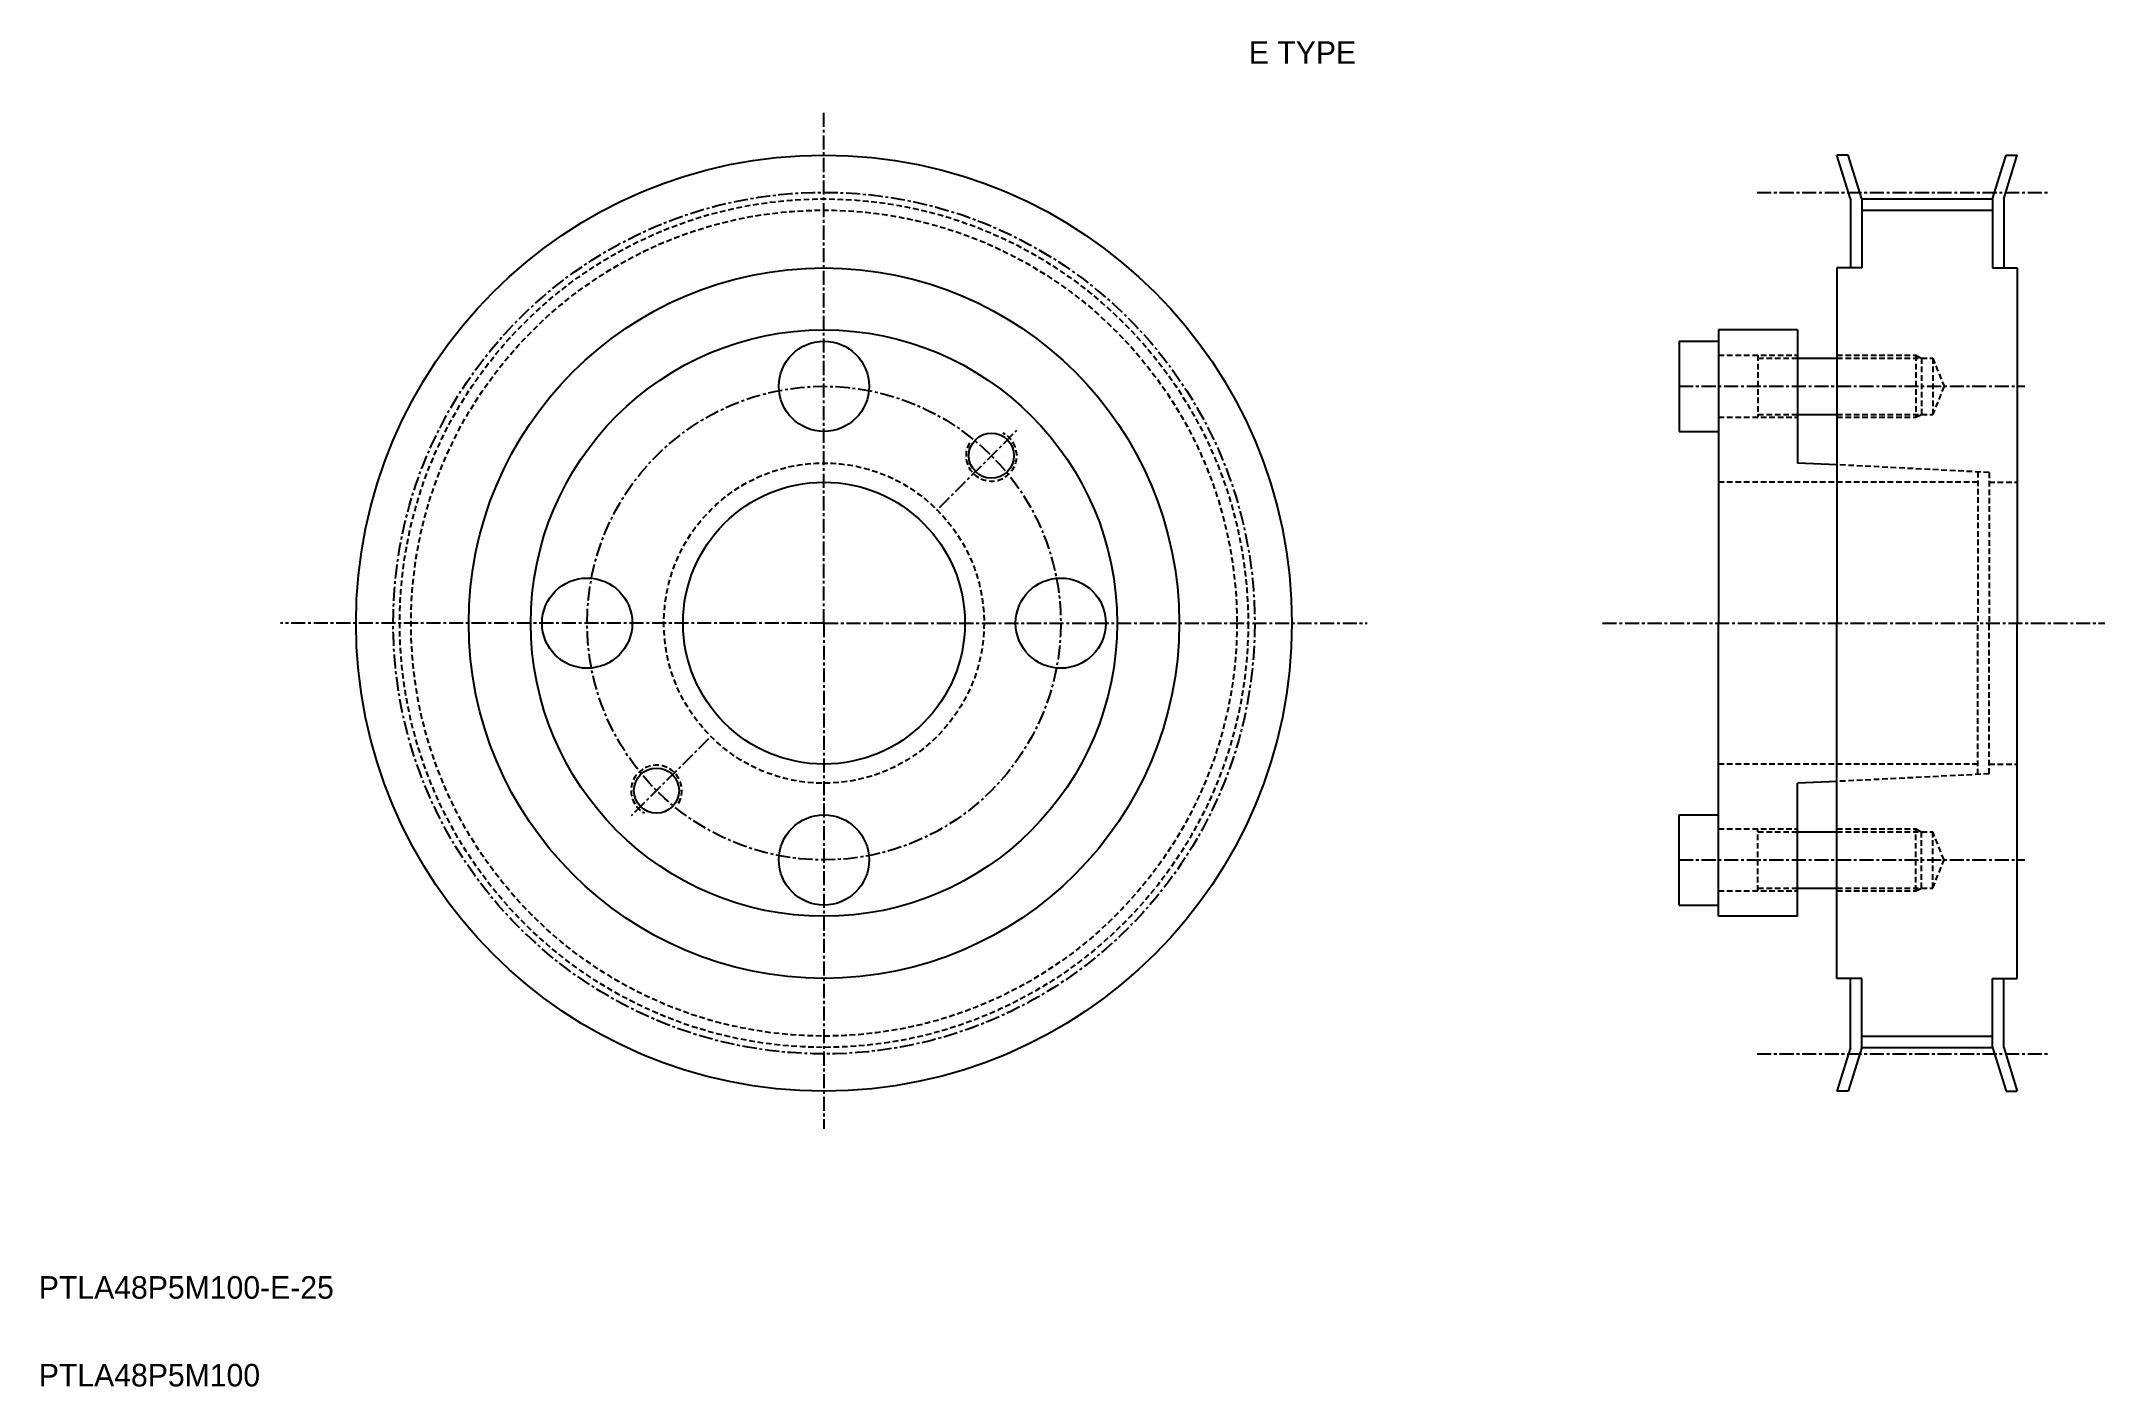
# Model space of a CAD drawing. Extents: x -229 to -46, y 884 to 1004.
import ezdxf

# ---------------------------------------------------------------- set-up
doc = ezdxf.new("R2010")
doc.units = 0
doc.linetypes.add('CENTER', pattern=[2, 1.25, -0.25, 0.25, -0.25])
doc.linetypes.add('DASHED', pattern=[0.75, 0.5, -0.25])
doc.layers.get('0').update_dxf_attribs({"linetype": 'CONTINUOUS'})
doc.layers.add('CENTER', color=1, linetype='CENTER')

msp = doc.modelspace()

# ---------------------------------------------------------------- linework, layer by layer
at = {"color": 7, "linetype": 'CONTINUOUS'}
for p, q in [((-68.9, 993.52), (-69.9, 993.52)), ((-68.7, 989.64), (-69.9, 993.52)), ((-67.7, 989.64), (-68.9, 993.52)), ((-56.1, 989.64), (-54.9, 993.52)), ((-55.1, 989.64), (-53.9, 993.52)), ((-54.9, 993.52), (-53.9, 993.52)), ((-68.7, 989.64), (-68.7, 983.52)), ((-67.7, 989.64), (-56.1, 989.64)), ((-67.7, 989.64), (-67.7, 983.52)), ((-67.7, 988.64), (-56.1, 988.64)), ((-56.1, 989.64), (-56.1, 983.52)), ((-55.1, 989.64), (-55.1, 983.52)), ((-69.9, 983.52), (-69.9, 952.02)), ((-67.7, 983.52), (-69.9, 983.52)), ((-56.1, 983.52), (-55.1, 983.52)), ((-55.6, 983.52), (-53.9, 983.52)), ((-53.9, 983.52), (-53.9, 952.02)), ((-80.4, 978.02), (-80.4, 952.02)), ((-73.4, 978.02), (-80.4, 978.02)), ((-73.4, 978.02), (-73.4, 966.22)), ((-83.9, 977.02), (-80.4, 977.02)), ((-83.9, 977.02), (-83.9, 969.02)), ((-80.4, 977.02), (-80.4, 969.02)), ((-73.4, 975.52), (-69.9, 975.52)), ((-73.4, 970.52), (-69.9, 970.52)), ((-83.9, 969.02), (-80.4, 969.02)), ((-69.88, 966.06), (-73.4, 966.22)), ((-80.4, 926.02), (-80.4, 952.02)), ((-69.9, 920.52), (-69.9, 952.02)), ((-53.9, 920.52), (-53.9, 952.02)), ((-69.88, 937.98), (-73.4, 937.82)), ((-73.4, 926.02), (-73.4, 937.82)), ((-83.9, 927.02), (-83.9, 935.02)), ((-83.9, 935.02), (-80.4, 935.02)), ((-80.4, 927.02), (-80.4, 935.02)), ((-73.4, 933.52), (-69.9, 933.52)), ((-73.4, 928.52), (-69.9, 928.52)), ((-83.9, 927.02), (-80.4, 927.02)), ((-73.4, 926.02), (-80.4, 926.02)), ((-67.7, 920.52), (-69.9, 920.52)), ((-68.7, 914.39), (-68.7, 920.52)), ((-67.7, 914.39), (-67.7, 920.52)), ((-56.1, 920.52), (-55.1, 920.52)), ((-56.1, 914.39), (-56.1, 920.52)), ((-55.6, 920.52), (-53.9, 920.52)), ((-55.1, 914.39), (-55.1, 920.52)), ((-67.7, 915.39), (-56.1, 915.39)), ((-68.7, 914.39), (-69.9, 910.52)), ((-67.7, 914.39), (-68.9, 910.52)), ((-67.7, 914.39), (-56.1, 914.39)), ((-56.1, 914.39), (-54.9, 910.52)), ((-55.1, 914.39), (-53.9, 910.52)), ((-68.9, 910.52), (-69.9, 910.52)), ((-54.9, 910.52), (-53.9, 910.52))]:
    msp.add_line(p, q, dxfattribs=at)
at = {"color": 3, "linetype": 'DASHED'}
for p, q in [((-80.4, 975.77), (-73.4, 975.77)), ((-76.9, 975.77), (-76.9, 970.27)), ((-76.9, 975.52), (-73.4, 975.52)), ((-69.9, 975.77), (-62.9, 975.77)), ((-69.9, 975.52), (-61.4, 975.52)), ((-62.9, 975.77), (-62.4, 975.52)), ((-62.9, 975.77), (-62.9, 970.27)), ((-62.4, 975.52), (-62.4, 970.52)), ((-61.4, 975.52), (-60.4, 973.02)), ((-61.4, 975.52), (-61.4, 970.52)), ((-60.4, 973.02), (-61.4, 970.52)), ((-80.4, 970.27), (-73.4, 970.27)), ((-76.9, 970.52), (-73.4, 970.52)), ((-69.9, 970.52), (-61.4, 970.52)), ((-69.9, 970.27), (-62.9, 970.27)), ((-62.9, 970.27), (-62.4, 970.52)), ((-57.4, 964.52), (-80.4, 964.52)), ((-56.4, 965.38), (-69.88, 966.06)), ((-57.4, 965.43), (-57.4, 952.02)), ((-56.4, 965.38), (-56.4, 952.02)), ((-56.4, 964.52), (-53.9, 964.52)), ((-57.4, 938.6), (-57.4, 952.02)), ((-56.4, 938.65), (-56.4, 952.02)), ((-57.4, 939.52), (-80.4, 939.52)), ((-56.4, 939.52), (-53.9, 939.52)), ((-56.4, 938.65), (-69.88, 937.98)), ((-80.4, 933.77), (-73.4, 933.77)), ((-76.9, 928.27), (-76.9, 933.77)), ((-76.9, 933.52), (-73.4, 933.52)), ((-69.9, 933.77), (-62.9, 933.77)), ((-69.9, 933.52), (-61.4, 933.52)), ((-62.9, 928.27), (-62.9, 933.77)), ((-62.9, 933.77), (-62.4, 933.52)), ((-62.4, 928.52), (-62.4, 933.52)), ((-61.4, 928.52), (-61.4, 933.52)), ((-60.4, 931.02), (-61.4, 933.52)), ((-61.4, 928.52), (-60.4, 931.02)), ((-80.4, 928.27), (-73.4, 928.27)), ((-76.9, 928.52), (-73.4, 928.52)), ((-69.9, 928.52), (-61.4, 928.52)), ((-69.9, 928.27), (-62.9, 928.27)), ((-62.9, 928.27), (-62.4, 928.52))]:
    msp.add_line(p, q, dxfattribs=at)
at = {"color": 7, "linetype": 'CONTINUOUS'}
for centre, radius in [((-159.73, 952.02), 41.5), ((-159.73, 952.02), 31.5), ((-159.73, 952.02), 26), ((-159.73, 973.02), 4), ((-144.88, 966.87), 2), ((-159.73, 952.02), 12.5), ((-180.73, 952.02), 4), ((-138.73, 952.02), 4), ((-174.58, 937.17), 2), ((-159.73, 931.02), 4)]:
    msp.add_circle(centre, radius, dxfattribs=at)
at = {"color": 3, "linetype": 'DASHED'}
for radius in [37.62, 36.62, 14.2]:
    msp.add_circle((-159.73, 952.02), radius, dxfattribs=at)
for centre, start, end in [((-144.88, 966.87), 150, 62), ((-174.58, 937.17), 330, 242)]:
    msp.add_arc(centre, 2.25, start, end, dxfattribs=at)
at = {"layer": 'CENTER', "color": 1, "linetype": 'CENTER'}
for p, q in [((-159.73, 952.02), (-159.73, 997.42)), ((-76.98, 990.21), (-51.15, 990.21)), ((-83.9, 973.02), (-53.22, 973.02)), ((-149.48, 962.27), (-142.64, 969.11)), ((-159.73, 952.02), (-207.92, 952.02)), ((-159.73, 952.02), (-111.55, 952.02)), ((-159.73, 952.02), (-159.73, 907.16)), ((-90.69, 952.02), (-46.15, 952.02)), ((-90.69, 952.02), (-46.15, 952.02)), ((-90.69, 952.02), (-46.15, 952.02)), ((-90.69, 952.02), (-46.15, 952.02)), ((-90.69, 952.02), (-46.15, 952.02)), ((-90.69, 952.02), (-46.15, 952.02)), ((-169.98, 941.76), (-176.82, 934.93)), ((-83.9, 931.02), (-53.22, 931.02)), ((-76.98, 913.82), (-51.15, 913.82))]:
    msp.add_line(p, q, dxfattribs=at)
for radius in [38.2, 21]:
    msp.add_circle((-159.73, 952.02), radius, dxfattribs=at)

# ---------------------------------------------------------------- texts
at = {"color": 7, "linetype": 'CONTINUOUS'}
for s, p in [('E TYPE', (-122.05, 1001.62)), ('PTLA48P5M100-E-25', (-229.36, 892.11)), ('PTLA48P5M100', (-229.36, 884.33))]:
    msp.add_text(s, height=2, dxfattribs=at).set_placement(p)

doc.saveas('drawing.dxf')
